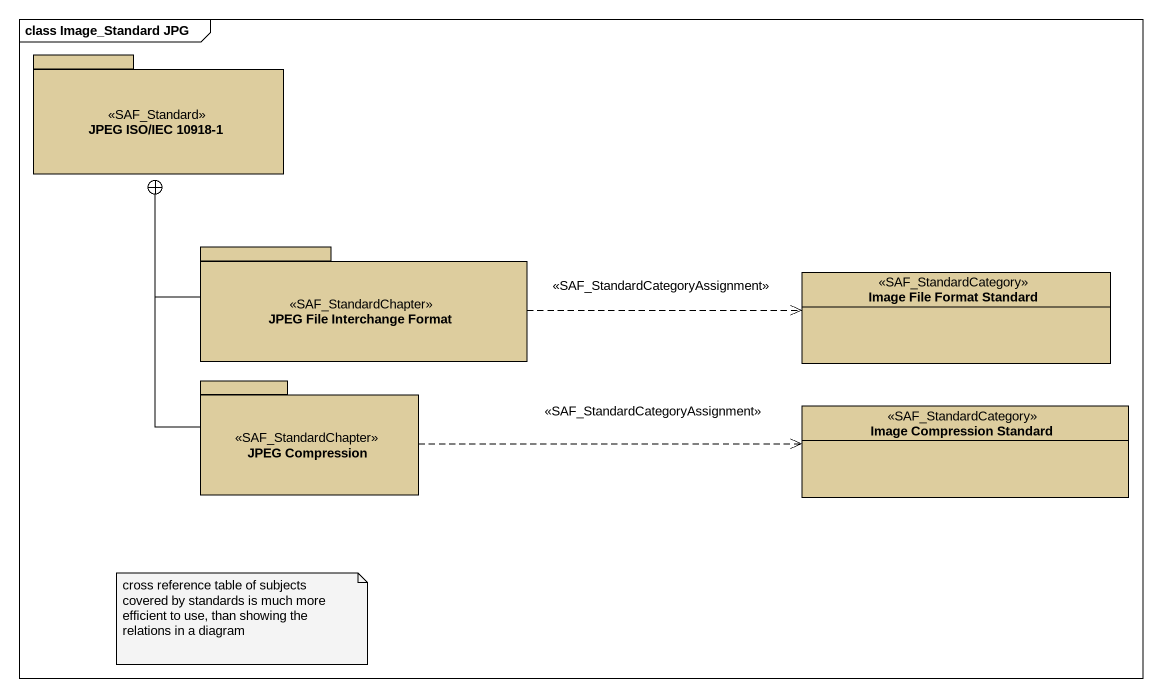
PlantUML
@startuml
mainframe class Image_Standard JPG
hide circle
hide empty members
package "JPEG ISO/IEC 10918-1" as JPEG_ISO_IEC_10918_1 <<SAF_Standard>> #DDCD9E {
}
package "JPEG File Interchange Format" as JPEG_File_Interchange_Format <<SAF_StandardChapter>> #DDCD9E {
}
class "Image File Format Standard" as Image_File_Format_Standard <<SAF_StandardCategory>> #DDCD9E
package "JPEG Compression" as JPEG_Compression <<SAF_StandardChapter>> #DDCD9E {
}
class "Image Compression Standard" as Image_Compression_Standard <<SAF_StandardCategory>> #DDCD9E
JPEG_File_Interchange_Format -up-+ JPEG_ISO_IEC_10918_1
JPEG_File_Interchange_Format .right.> Image_File_Format_Standard : <<SAF_StandardCategoryAssignment>>
JPEG_Compression -up-+ JPEG_ISO_IEC_10918_1
JPEG_Compression .right.> Image_Compression_Standard : <<SAF_StandardCategoryAssignment>>
note as N1
  cross reference table of subjects covered by standards is much more efficient to use, than showing the relations in a diagram
end note
@enduml
